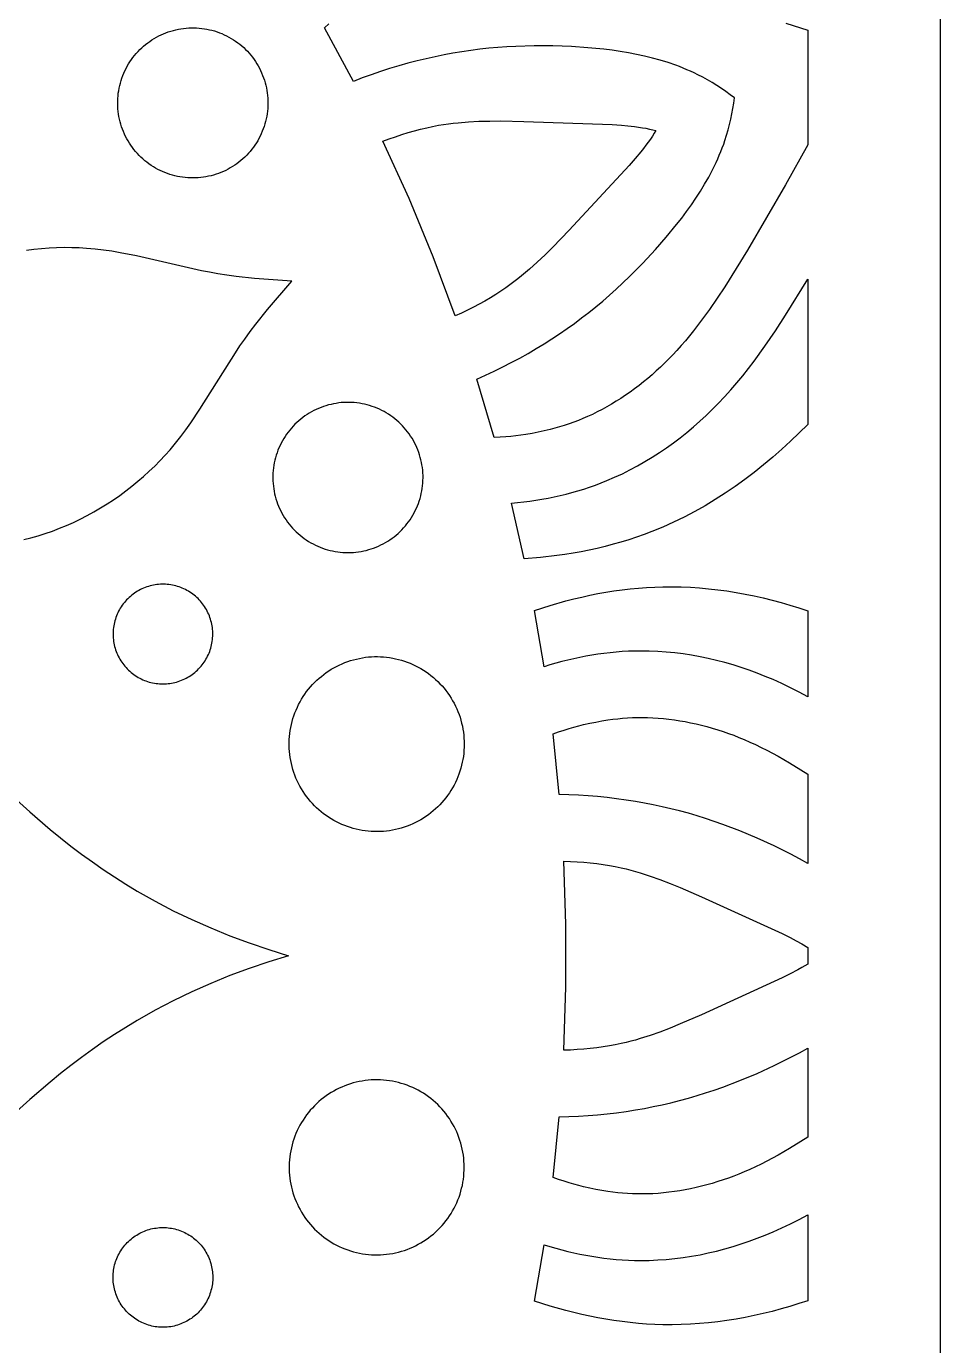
# Model space of a CAD drawing. Header units: millimetres. Extents: x -808 to 145, y 470 to 1424.
# Drawn here: x -46.2 to 145.2, y 865.2 to 1141.4 of the extents above; entities that cross this region are included whole.
import ezdxf

# ---------------------------------------------------------------- set-up
doc = ezdxf.new("R2010")
doc.units = ezdxf.units.MM
doc.layers.add('Layer 05', color=12, linetype='Continuous', true_color=0xde0000)

msp = doc.modelspace()

# ---------------------------------------------------------------- linework, layer by layer
at = {"layer": 'Layer 05'}
for points in [[(-808.29, 470.09), (145.2, 470.09), (145.2, 1423.58), (-808.29, 1423.58)], [(-18.01, 1139.65), (-17.52, 1139.87), (-17.01, 1140.07), (-16.5, 1140.26), (-15.98, 1140.43), (-15.45, 1140.58), (-14.92, 1140.71), (-14.39, 1140.82), (-13.85, 1140.92), (-13.31, 1141), (-12.77, 1141.05), (-12.23, 1141.09), (-11.68, 1141.11), (-11.13, 1141.11), (-10.59, 1141.1), (-10.04, 1141.06), (-9.5, 1141), (-8.96, 1140.93), (-8.42, 1140.84), (-7.89, 1140.72), (-7.36, 1140.59), (-6.83, 1140.45), (-6.31, 1140.28), (-5.8, 1140.09), (-5.29, 1139.89), (-4.79, 1139.67), (-4.3, 1139.44), (-3.82, 1139.18), (-3.35, 1138.91), (-2.88, 1138.62), (-2.43, 1138.32), (-1.98, 1138), (-1.55, 1137.67), (-1.13, 1137.32), (-0.72, 1136.96), (-0.33, 1136.58), (0.05, 1136.19), (0.42, 1135.79), (0.77, 1135.37), (1.11, 1134.95), (1.44, 1134.51), (1.75, 1134.06), (2.04, 1133.6), (2.32, 1133.12), (2.58, 1132.64), (2.82, 1132.16), (3.04, 1131.66), (3.25, 1131.16), (3.44, 1130.64), (3.62, 1130.13), (3.77, 1129.6), (3.91, 1129.08), (4.03, 1128.54), (4.13, 1128.01), (4.21, 1127.47), (4.27, 1126.92), (4.32, 1126.38), (4.34, 1125.84), (4.35, 1125.29), (4.33, 1124.74), (4.3, 1124.2), (4.25, 1123.66), (4.18, 1123.11), (4.09, 1122.58), (3.99, 1122.04), (3.86, 1121.51), (3.72, 1120.98), (3.55, 1120.46), (3.37, 1119.95), (3.18, 1119.44), (2.96, 1118.94), (2.73, 1118.44), (2.48, 1117.96), (2.21, 1117.48), (1.93, 1117.01), (1.63, 1116.56), (1.32, 1116.11), (0.99, 1115.68), (0.64, 1115.25), (0.28, 1114.84), (-0.09, 1114.44), (-0.48, 1114.06), (-0.88, 1113.69), (-1.29, 1113.33), (-1.72, 1112.99), (-2.15, 1112.66), (-2.6, 1112.35), (-3.06, 1112.05), (-3.53, 1111.77), (-4, 1111.51), (-4.49, 1111.26), (-4.98, 1111.03), (-5.49, 1110.82), (-6, 1110.62), (-6.51, 1110.44), (-7.03, 1110.28), (-7.56, 1110.14), (-8.09, 1110.02), (-8.63, 1109.91), (-9.17, 1109.83), (-9.71, 1109.76), (-10.25, 1109.71), (-10.8, 1109.68), (-11.34, 1109.67), (-11.89, 1109.68), (-12.43, 1109.71), (-12.98, 1109.75), (-13.52, 1109.82), (-14.06, 1109.9), (-14.6, 1110), (-15.13, 1110.13), (-15.65, 1110.26), (-16.18, 1110.42), (-16.69, 1110.6), (-17.2, 1110.79), (-17.71, 1111), (-18.2, 1111.23), (-18.69, 1111.48), (-19.17, 1111.74), (-19.64, 1112.02), (-20.1, 1112.31), (-20.55, 1112.62), (-20.98, 1112.95), (-21.41, 1113.29), (-21.82, 1113.65), (-22.23, 1114.02), (-22.61, 1114.4), (-22.99, 1114.8), (-23.35, 1115.21), (-23.7, 1115.63), (-24.03, 1116.06), (-24.34, 1116.51), (-24.64, 1116.96), (-24.93, 1117.43), (-25.2, 1117.9), (-25.45, 1118.39), (-25.68, 1118.88), (-25.9, 1119.38), (-26.1, 1119.89), (-26.28, 1120.4), (-26.45, 1120.92), (-26.59, 1121.45), (-26.72, 1121.98), (-26.83, 1122.51), (-26.92, 1123.05), (-26.99, 1123.59), (-27.05, 1124.14), (-27.08, 1124.68), (-27.1, 1125.23), (-27.09, 1125.77), (-27.07, 1126.32), (-27.03, 1126.86), (-26.97, 1127.4), (-26.89, 1127.94), (-26.79, 1128.48), (-26.68, 1129.01), (-26.54, 1129.54), (-26.39, 1130.07), (-26.22, 1130.58), (-26.03, 1131.1), (-25.82, 1131.6), (-25.6, 1132.1), (-25.36, 1132.59), (-25.1, 1133.07), (-24.82, 1133.54), (-24.53, 1134), (-24.22, 1134.45), (-23.9, 1134.89), (-23.57, 1135.32), (-23.21, 1135.74), (-22.85, 1136.15), (-22.47, 1136.54), (-22.07, 1136.92), (-21.67, 1137.28), (-21.25, 1137.63), (-20.82, 1137.96), (-20.38, 1138.28), (-19.92, 1138.59), (-19.46, 1138.88), (-18.99, 1139.15), (-18.51, 1139.41)], [(26.49, 1032.19), (27, 1032.39), (27.51, 1032.6), (28, 1032.83), (28.49, 1033.08), (28.96, 1033.35), (29.43, 1033.63), (29.89, 1033.92), (30.34, 1034.24), (30.77, 1034.56), (31.2, 1034.91), (31.61, 1035.26), (32.01, 1035.64), (32.4, 1036.02), (32.77, 1036.42), (33.13, 1036.83), (33.47, 1037.25), (33.8, 1037.69), (34.12, 1038.13), (34.42, 1038.59), (34.7, 1039.06), (34.97, 1039.53), (35.21, 1040.02), (35.45, 1040.51), (35.66, 1041.01), (35.86, 1041.52), (36.04, 1042.04), (36.2, 1042.56), (36.35, 1043.09), (36.47, 1043.62), (36.58, 1044.15), (36.67, 1044.69), (36.74, 1045.23), (36.79, 1045.78), (36.82, 1046.32), (36.83, 1046.87), (36.83, 1047.41), (36.8, 1047.96), (36.76, 1048.5), (36.7, 1049.04), (36.61, 1049.58), (36.51, 1050.12), (36.39, 1050.65), (36.26, 1051.18), (36.1, 1051.7), (35.93, 1052.22), (35.74, 1052.73), (35.53, 1053.24), (35.3, 1053.73), (35.06, 1054.22), (34.8, 1054.7), (34.52, 1055.17), (34.23, 1055.63), (33.92, 1056.08), (33.6, 1056.52), (33.26, 1056.95), (32.9, 1057.36), (32.54, 1057.77), (32.15, 1058.16), (31.76, 1058.53), (31.35, 1058.9), (30.93, 1059.24), (30.5, 1059.58), (30.06, 1059.9), (29.6, 1060.2), (29.14, 1060.49), (28.66, 1060.76), (28.18, 1061.01), (27.69, 1061.25), (27.19, 1061.47), (26.68, 1061.67), (26.17, 1061.85), (25.65, 1062.02), (25.12, 1062.17), (24.59, 1062.3), (24.06, 1062.41), (23.52, 1062.5), (22.98, 1062.58), (22.44, 1062.63), (21.89, 1062.67), (21.35, 1062.69), (20.8, 1062.69), (20.26, 1062.67), (19.71, 1062.63), (19.17, 1062.57), (18.63, 1062.49), (18.09, 1062.4), (17.56, 1062.28), (17.03, 1062.15), (16.5, 1062), (15.98, 1061.83), (15.47, 1061.64), (14.97, 1061.44), (14.47, 1061.22), (13.98, 1060.98), (13.49, 1060.72), (13.02, 1060.45), (12.56, 1060.16), (12.11, 1059.85), (11.66, 1059.53), (11.23, 1059.2), (10.82, 1058.85), (10.41, 1058.48), (10.02, 1058.11), (9.64, 1057.71), (9.27, 1057.31), (8.92, 1056.89), (8.58, 1056.46), (8.26, 1056.02), (7.95, 1055.57), (7.66, 1055.11), (7.39, 1054.64), (7.13, 1054.16), (6.89, 1053.67), (6.66, 1053.17), (6.46, 1052.66), (6.27, 1052.15), (6.1, 1051.63), (5.94, 1051.11), (5.81, 1050.58), (5.69, 1050.05), (5.6, 1049.51), (5.52, 1048.97), (5.46, 1048.43), (5.41, 1047.88), (5.39, 1047.34), (5.39, 1046.79), (5.4, 1046.25), (5.44, 1045.7), (5.49, 1045.16), (5.56, 1044.62), (5.65, 1044.08), (5.76, 1043.55), (5.89, 1043.02), (6.04, 1042.49), (6.2, 1041.97), (6.39, 1041.46), (6.59, 1040.95), (6.8, 1040.45), (7.04, 1039.95), (7.29, 1039.47), (7.56, 1038.99), (7.84, 1038.53), (8.14, 1038.07), (8.46, 1037.63), (8.79, 1037.2), (9.14, 1036.77), (9.5, 1036.36), (9.87, 1035.97), (10.26, 1035.58), (10.66, 1035.22), (11.08, 1034.86), (11.5, 1034.52), (11.94, 1034.19), (12.39, 1033.88), (12.85, 1033.59), (13.32, 1033.31), (13.8, 1033.05), (14.29, 1032.8), (14.78, 1032.57), (15.29, 1032.36), (15.8, 1032.17), (16.31, 1031.99), (16.83, 1031.84), (17.36, 1031.7), (17.89, 1031.58), (18.43, 1031.47), (18.97, 1031.39), (19.51, 1031.32), (20.06, 1031.28), (20.6, 1031.25), (21.15, 1031.24), (21.69, 1031.25), (22.24, 1031.28), (22.78, 1031.33), (23.32, 1031.4), (23.86, 1031.49), (24.4, 1031.59), (24.93, 1031.71), (25.46, 1031.86), (25.98, 1032.02)], [(-10.03, 1021.34), (-10.28, 1021.6), (-10.54, 1021.85), (-10.81, 1022.09), (-11.09, 1022.32), (-11.38, 1022.54), (-11.67, 1022.75), (-11.97, 1022.95), (-12.28, 1023.15), (-12.6, 1023.33), (-12.92, 1023.49), (-13.24, 1023.65), (-13.57, 1023.8), (-13.91, 1023.93), (-14.25, 1024.06), (-14.6, 1024.17), (-14.94, 1024.27), (-15.3, 1024.35), (-15.65, 1024.43), (-16.01, 1024.49), (-16.37, 1024.54), (-16.73, 1024.58), (-17.09, 1024.6), (-17.45, 1024.62), (-17.81, 1024.62), (-18.17, 1024.6), (-18.54, 1024.58), (-18.9, 1024.54), (-19.26, 1024.49), (-19.61, 1024.43), (-19.97, 1024.35), (-20.32, 1024.27), (-20.67, 1024.17), (-21.01, 1024.06), (-21.35, 1023.93), (-21.69, 1023.8), (-22.02, 1023.65), (-22.35, 1023.49), (-22.67, 1023.32), (-22.98, 1023.14), (-23.29, 1022.95), (-23.59, 1022.75), (-23.88, 1022.54), (-24.17, 1022.32), (-24.45, 1022.08), (-24.72, 1021.84), (-24.98, 1021.59), (-25.23, 1021.33), (-25.48, 1021.06), (-25.71, 1020.79), (-25.93, 1020.5), (-26.15, 1020.21), (-26.35, 1019.91), (-26.55, 1019.61), (-26.73, 1019.29), (-26.9, 1018.97), (-27.06, 1018.65), (-27.21, 1018.32), (-27.35, 1017.98), (-27.48, 1017.64), (-27.59, 1017.3), (-27.69, 1016.95), (-27.78, 1016.6), (-27.86, 1016.25), (-27.93, 1015.89), (-27.98, 1015.53), (-28.02, 1015.17), (-28.05, 1014.81), (-28.06, 1014.45), (-28.07, 1014.09), (-28.06, 1013.73), (-28.04, 1013.36), (-28, 1013), (-27.95, 1012.64), (-27.89, 1012.29), (-27.82, 1011.93), (-27.74, 1011.58), (-27.64, 1011.23), (-27.53, 1010.88), (-27.41, 1010.54), (-27.28, 1010.2), (-27.14, 1009.87), (-26.98, 1009.54), (-26.82, 1009.22), (-26.64, 1008.91), (-26.45, 1008.6), (-26.25, 1008.3), (-26.04, 1008), (-25.82, 1007.71), (-25.59, 1007.43), (-25.35, 1007.16), (-25.1, 1006.89), (-24.85, 1006.64), (-24.58, 1006.39), (-24.31, 1006.16), (-24.02, 1005.93), (-23.73, 1005.71), (-23.44, 1005.51), (-23.13, 1005.31), (-22.82, 1005.12), (-22.5, 1004.95), (-22.18, 1004.79), (-21.85, 1004.63), (-21.52, 1004.49), (-21.18, 1004.36), (-20.84, 1004.25), (-20.49, 1004.14), (-20.14, 1004.05), (-19.79, 1003.97), (-19.43, 1003.9), (-19.07, 1003.84), (-18.71, 1003.8), (-18.35, 1003.77), (-17.99, 1003.75), (-17.63, 1003.74), (-17.26, 1003.75), (-16.9, 1003.77), (-16.54, 1003.8), (-16.18, 1003.84), (-15.82, 1003.9), (-15.47, 1003.97), (-15.12, 1004.05), (-14.77, 1004.14), (-14.42, 1004.25), (-14.08, 1004.37), (-13.74, 1004.5), (-13.4, 1004.64), (-13.08, 1004.79), (-12.75, 1004.95), (-12.43, 1005.13), (-12.12, 1005.31), (-11.82, 1005.51), (-11.52, 1005.72), (-11.23, 1005.93), (-10.95, 1006.16), (-10.67, 1006.4), (-10.41, 1006.64), (-10.15, 1006.9), (-9.9, 1007.16), (-9.66, 1007.43), (-9.43, 1007.71), (-9.22, 1008), (-9.01, 1008.3), (-8.81, 1008.6), (-8.62, 1008.91), (-8.44, 1009.23), (-8.27, 1009.55), (-8.12, 1009.88), (-7.98, 1010.21), (-7.84, 1010.55), (-7.72, 1010.89), (-7.62, 1011.23), (-7.52, 1011.58), (-7.44, 1011.94), (-7.36, 1012.29), (-7.3, 1012.65), (-7.26, 1013.01), (-7.22, 1013.37), (-7.2, 1013.73), (-7.19, 1014.09), (-7.19, 1014.45), (-7.21, 1014.82), (-7.24, 1015.18), (-7.28, 1015.54), (-7.33, 1015.9), (-7.4, 1016.25), (-7.48, 1016.61), (-7.57, 1016.96), (-7.67, 1017.3), (-7.78, 1017.65), (-7.91, 1017.99), (-8.05, 1018.32), (-8.2, 1018.65), (-8.36, 1018.98), (-8.53, 1019.3), (-8.71, 1019.61), (-8.91, 1019.92), (-9.11, 1020.21), (-9.33, 1020.51), (-9.55, 1020.79), (-9.79, 1021.07)], [(42.68, 981.46), (42.34, 980.92), (41.97, 980.4), (41.59, 979.89), (41.19, 979.4), (40.78, 978.92), (40.34, 978.45), (39.9, 978), (39.43, 977.56), (38.95, 977.14), (38.46, 976.74), (37.95, 976.36), (37.43, 975.99), (36.9, 975.64), (36.36, 975.31), (35.8, 975), (35.24, 974.71), (34.66, 974.44), (34.08, 974.18), (33.49, 973.95), (32.89, 973.74), (32.28, 973.55), (31.67, 973.39), (31.05, 973.24), (30.42, 973.11), (29.8, 973.01), (29.17, 972.93), (28.53, 972.87), (27.9, 972.83), (27.26, 972.81), (26.63, 972.82), (25.99, 972.85), (25.36, 972.9), (24.72, 972.97), (24.09, 973.07), (23.47, 973.18), (22.85, 973.32), (22.23, 973.48), (21.62, 973.66), (21.02, 973.86), (20.42, 974.08), (19.84, 974.32), (19.26, 974.59), (18.69, 974.87), (18.13, 975.17), (17.58, 975.5), (17.04, 975.84), (16.52, 976.2), (16, 976.57), (15.51, 976.97), (15.02, 977.38), (14.55, 977.81), (14.1, 978.25), (13.66, 978.71), (13.23, 979.19), (12.83, 979.68), (12.44, 980.18), (12.07, 980.69), (11.71, 981.22), (11.38, 981.76), (11.06, 982.32), (10.77, 982.88), (10.49, 983.45), (10.23, 984.03), (10, 984.62), (9.78, 985.22), (9.59, 985.83), (9.41, 986.44), (9.26, 987.06), (9.13, 987.68), (9.02, 988.31), (8.93, 988.94), (8.87, 989.57), (8.82, 990.2), (8.8, 990.84), (8.8, 991.48), (8.83, 992.11), (8.87, 992.75), (8.94, 993.38), (9.03, 994.01), (9.14, 994.63), (9.27, 995.26), (9.42, 995.87), (9.6, 996.49), (9.79, 997.09), (10.01, 997.69), (10.25, 998.28), (10.51, 998.86), (10.78, 999.43), (11.08, 999.99), (11.4, 1000.55), (11.74, 1001.09), (12.09, 1001.61), (12.46, 1002.13), (12.85, 1002.63), (13.26, 1003.12), (13.68, 1003.59), (14.13, 1004.05), (14.58, 1004.5), (15.05, 1004.92), (15.54, 1005.33), (16.04, 1005.73), (16.55, 1006.1), (17.08, 1006.46), (17.61, 1006.8), (18.16, 1007.12), (18.72, 1007.42), (19.29, 1007.7), (19.87, 1007.97), (20.46, 1008.21), (21.06, 1008.43), (21.66, 1008.63), (22.27, 1008.81), (22.89, 1008.96), (23.51, 1009.1), (24.14, 1009.22), (24.77, 1009.31), (25.4, 1009.38), (26.03, 1009.43), (26.67, 1009.46), (27.3, 1009.46), (27.94, 1009.44), (28.57, 1009.4), (29.21, 1009.34), (29.84, 1009.26), (30.47, 1009.15), (31.09, 1009.03), (31.71, 1008.88), (32.32, 1008.71), (32.93, 1008.52), (33.53, 1008.31), (34.12, 1008.07), (34.7, 1007.82), (35.28, 1007.55), (35.84, 1007.25), (36.4, 1006.94), (36.94, 1006.61), (37.47, 1006.26), (37.99, 1005.89), (38.49, 1005.51), (38.99, 1005.1), (39.46, 1004.68), (39.93, 1004.25), (40.37, 1003.79), (40.8, 1003.33), (41.22, 1002.84), (41.62, 1002.35), (42, 1001.84), (42.36, 1001.32), (42.7, 1000.78), (43.03, 1000.23), (43.34, 999.68), (43.62, 999.11), (43.89, 998.53), (44.14, 997.95), (44.36, 997.35), (44.57, 996.75), (44.75, 996.14), (44.91, 995.53), (45.06, 994.91), (45.18, 994.28), (45.27, 993.65), (45.35, 993.02), (45.4, 992.39), (45.44, 991.75), (45.45, 991.12), (45.44, 990.48), (45.4, 989.84), (45.35, 989.21), (45.27, 988.58), (45.17, 987.95), (45.05, 987.33), (44.9, 986.71), (44.74, 986.09), (44.55, 985.48), (44.35, 984.88), (44.12, 984.29), (43.87, 983.7), (43.6, 983.13), (43.32, 982.56), (43.01, 982)], [(42.68, 912.21), (42.34, 912.74), (41.97, 913.26), (41.59, 913.77), (41.19, 914.27), (40.78, 914.75), (40.34, 915.22), (39.9, 915.67), (39.43, 916.1), (38.95, 916.52), (38.46, 916.92), (37.95, 917.31), (37.43, 917.68), (36.9, 918.03), (36.36, 918.36), (35.8, 918.67), (35.24, 918.96), (34.66, 919.23), (34.08, 919.48), (33.49, 919.71), (32.89, 919.92), (32.28, 920.11), (31.67, 920.28), (31.05, 920.43), (30.42, 920.55), (29.8, 920.66), (29.17, 920.74), (28.53, 920.8), (27.9, 920.84), (27.26, 920.85), (26.63, 920.85), (25.99, 920.82), (25.36, 920.77), (24.72, 920.7), (24.09, 920.6), (23.47, 920.48), (22.85, 920.35), (22.23, 920.19), (21.62, 920.01), (21.02, 919.81), (20.42, 919.58), (19.84, 919.34), (19.26, 919.08), (18.69, 918.8), (18.13, 918.49), (17.58, 918.17), (17.04, 917.83), (16.52, 917.47), (16, 917.09), (15.51, 916.7), (15.02, 916.29), (14.55, 915.86), (14.1, 915.41), (13.66, 914.95), (13.23, 914.48), (12.83, 913.99), (12.44, 913.49), (12.07, 912.97), (11.71, 912.44), (11.38, 911.9), (11.06, 911.35), (10.77, 910.79), (10.49, 910.21), (10.23, 909.63), (10, 909.04), (9.78, 908.44), (9.59, 907.84), (9.41, 907.23), (9.26, 906.61), (9.13, 905.99), (9.02, 905.36), (8.93, 904.73), (8.87, 904.1), (8.82, 903.46), (8.8, 902.83), (8.8, 902.19), (8.83, 901.55), (8.87, 900.92), (8.94, 900.29), (9.03, 899.66), (9.14, 899.03), (9.27, 898.41), (9.42, 897.79), (9.6, 897.18), (9.79, 896.58), (10.01, 895.98), (10.25, 895.39), (10.51, 894.81), (10.78, 894.23), (11.08, 893.67), (11.4, 893.12), (11.74, 892.58), (12.09, 892.05), (12.46, 891.54), (12.85, 891.03), (13.26, 890.55), (13.68, 890.07), (14.13, 889.61), (14.58, 889.17), (15.05, 888.74), (15.54, 888.33), (16.04, 887.94), (16.55, 887.56), (17.08, 887.2), (17.61, 886.87), (18.16, 886.54), (18.72, 886.24), (19.29, 885.96), (19.87, 885.7), (20.46, 885.46), (21.06, 885.24), (21.66, 885.04), (22.27, 884.86), (22.89, 884.7), (23.51, 884.56), (24.14, 884.45), (24.77, 884.36), (25.4, 884.29), (26.03, 884.24), (26.67, 884.21), (27.3, 884.21), (27.94, 884.22), (28.57, 884.26), (29.21, 884.32), (29.84, 884.41), (30.47, 884.51), (31.09, 884.64), (31.71, 884.79), (32.32, 884.96), (32.93, 885.15), (33.53, 885.36), (34.12, 885.59), (34.7, 885.85), (35.28, 886.12), (35.84, 886.41), (36.4, 886.72), (36.94, 887.06), (37.47, 887.41), (37.99, 887.77), (38.49, 888.16), (38.99, 888.56), (39.46, 888.98), (39.93, 889.42), (40.37, 889.87), (40.8, 890.34), (41.22, 890.82), (41.62, 891.32), (42, 891.83), (42.36, 892.35), (42.7, 892.88), (43.03, 893.43), (43.34, 893.99), (43.62, 894.56), (43.89, 895.13), (44.14, 895.72), (44.36, 896.31), (44.57, 896.92), (44.75, 897.53), (44.91, 898.14), (45.06, 898.76), (45.18, 899.39), (45.27, 900.01), (45.35, 900.65), (45.4, 901.28), (45.44, 901.91), (45.45, 902.55), (45.44, 903.19), (45.4, 903.82), (45.35, 904.45), (45.27, 905.09), (45.17, 905.71), (45.05, 906.34), (44.9, 906.96), (44.74, 907.57), (44.55, 908.18), (44.35, 908.78), (44.12, 909.38), (43.87, 909.96), (43.6, 910.54), (43.32, 911.11), (43.01, 911.66)], [(-10.03, 872.33), (-10.28, 872.07), (-10.54, 871.82), (-10.81, 871.58), (-11.09, 871.35), (-11.38, 871.13), (-11.67, 870.91), (-11.97, 870.71), (-12.28, 870.52), (-12.6, 870.34), (-12.92, 870.17), (-13.24, 870.01), (-13.57, 869.87), (-13.91, 869.73), (-14.25, 869.61), (-14.6, 869.5), (-14.94, 869.4), (-15.3, 869.31), (-15.65, 869.24), (-16.01, 869.17), (-16.37, 869.12), (-16.73, 869.09), (-17.09, 869.06), (-17.45, 869.05), (-17.81, 869.05), (-18.17, 869.06), (-18.54, 869.09), (-18.9, 869.12), (-19.26, 869.17), (-19.61, 869.24), (-19.97, 869.31), (-20.32, 869.4), (-20.67, 869.5), (-21.01, 869.61), (-21.35, 869.73), (-21.69, 869.87), (-22.02, 870.02), (-22.35, 870.17), (-22.67, 870.34), (-22.98, 870.52), (-23.29, 870.71), (-23.59, 870.92), (-23.88, 871.13), (-24.17, 871.35), (-24.45, 871.58), (-24.72, 871.82), (-24.98, 872.07), (-25.23, 872.33), (-25.48, 872.6), (-25.71, 872.88), (-25.93, 873.16), (-26.15, 873.45), (-26.35, 873.75), (-26.55, 874.06), (-26.73, 874.37), (-26.9, 874.69), (-27.06, 875.02), (-27.21, 875.35), (-27.35, 875.68), (-27.48, 876.02), (-27.59, 876.37), (-27.69, 876.71), (-27.78, 877.06), (-27.86, 877.42), (-27.93, 877.77), (-27.98, 878.13), (-28.02, 878.49), (-28.05, 878.85), (-28.06, 879.22), (-28.07, 879.58), (-28.06, 879.94), (-28.04, 880.3), (-28, 880.66), (-27.95, 881.02), (-27.89, 881.38), (-27.82, 881.73), (-27.74, 882.09), (-27.64, 882.44), (-27.53, 882.78), (-27.41, 883.12), (-27.28, 883.46), (-27.14, 883.79), (-26.98, 884.12), (-26.82, 884.44), (-26.64, 884.76), (-26.45, 885.07), (-26.25, 885.37), (-26.04, 885.67), (-25.82, 885.95), (-25.59, 886.24), (-25.35, 886.51), (-25.1, 886.77), (-24.85, 887.03), (-24.58, 887.27), (-24.31, 887.51), (-24.02, 887.74), (-23.73, 887.95), (-23.44, 888.16), (-23.13, 888.36), (-22.82, 888.54), (-22.5, 888.72), (-22.18, 888.88), (-21.85, 889.03), (-21.52, 889.17), (-21.18, 889.3), (-20.84, 889.42), (-20.49, 889.52), (-20.14, 889.62), (-19.79, 889.7), (-19.43, 889.77), (-19.07, 889.82), (-18.71, 889.87), (-18.35, 889.9), (-17.99, 889.92), (-17.63, 889.92), (-17.26, 889.92), (-16.9, 889.9), (-16.54, 889.87), (-16.18, 889.82), (-15.82, 889.77), (-15.47, 889.7), (-15.12, 889.62), (-14.77, 889.52), (-14.42, 889.42), (-14.08, 889.3), (-13.74, 889.17), (-13.4, 889.03), (-13.08, 888.88), (-12.75, 888.71), (-12.43, 888.54), (-12.12, 888.35), (-11.82, 888.16), (-11.52, 887.95), (-11.23, 887.73), (-10.95, 887.51), (-10.67, 887.27), (-10.41, 887.02), (-10.15, 886.77), (-9.9, 886.5), (-9.66, 886.23), (-9.43, 885.95), (-9.22, 885.66), (-9.01, 885.37), (-8.81, 885.06), (-8.62, 884.75), (-8.44, 884.44), (-8.27, 884.12), (-8.12, 883.79), (-7.98, 883.46), (-7.84, 883.12), (-7.72, 882.78), (-7.62, 882.43), (-7.52, 882.08), (-7.44, 881.73), (-7.36, 881.37), (-7.3, 881.02), (-7.26, 880.66), (-7.22, 880.3), (-7.2, 879.94), (-7.19, 879.57), (-7.19, 879.21), (-7.21, 878.85), (-7.24, 878.49), (-7.28, 878.13), (-7.33, 877.77), (-7.4, 877.41), (-7.48, 877.06), (-7.57, 876.71), (-7.67, 876.36), (-7.78, 876.02), (-7.91, 875.68), (-8.05, 875.34), (-8.2, 875.01), (-8.36, 874.69), (-8.53, 874.37), (-8.71, 874.06), (-8.91, 873.75), (-9.11, 873.45), (-9.33, 873.16), (-9.55, 872.87), (-9.79, 872.6)]]:
    msp.add_lwpolyline(points, close=True, dxfattribs=at)
for points in [[(16.18, 1141.14), (17.09, 1141.96)], [(22.24, 1129.88), (16.18, 1141.14)], [(112.81, 1142.08), (117.37, 1140.61)], [(117.37, 1140.61), (117.37, 1116.64)], [(102.06, 1126.44), (101.16, 1127.11), (100.24, 1127.77), (99.3, 1128.42), (98.34, 1129.04), (97.37, 1129.64), (96.39, 1130.22), (95.38, 1130.77), (94.36, 1131.3), (93.61, 1131.67), (92.85, 1132.02), (92.08, 1132.35), (91.3, 1132.67), (90.52, 1132.98), (89.73, 1133.28), (88.12, 1133.83), (86.5, 1134.33), (84.85, 1134.78), (83.19, 1135.19), (81.51, 1135.55), (79.82, 1135.87), (78.12, 1136.16), (76.42, 1136.4), (74.71, 1136.62), (71.3, 1136.95), (67.92, 1137.18), (63.97, 1137.32), (60.09, 1137.34), (56.26, 1137.23), (54.36, 1137.13), (52.46, 1136.99), (50.58, 1136.82), (48.7, 1136.61), (46.83, 1136.37), (44.96, 1136.1), (43.09, 1135.79), (41.23, 1135.44), (39.37, 1135.06), (37.5, 1134.65), (35.58, 1134.18), (33.65, 1133.68), (31.73, 1133.14), (29.81, 1132.56), (27.9, 1131.95), (26, 1131.29), (24.11, 1130.61), (22.24, 1129.88)], [(48.06, 1067.56), (49.89, 1068.37), (51.71, 1069.22), (53.52, 1070.11), (55.3, 1071.02), (57.07, 1071.97), (58.81, 1072.95), (60.53, 1073.95), (62.22, 1074.98), (63.83, 1076.01), (65.41, 1077.06), (66.98, 1078.13), (68.51, 1079.23), (70.03, 1080.36), (71.52, 1081.52), (72.99, 1082.7), (74.45, 1083.91), (75.88, 1085.15), (77.3, 1086.42), (80.09, 1089.05), (82.83, 1091.81), (85.51, 1094.71), (87.74, 1097.26), (89.92, 1099.9), (90.98, 1101.26), (92.01, 1102.64), (93.01, 1104.04), (93.97, 1105.46), (94.9, 1106.91), (95.79, 1108.37), (96.64, 1109.85), (97.43, 1111.36), (98.18, 1112.88), (98.53, 1113.65), (98.86, 1114.42), (99.18, 1115.2), (99.49, 1115.98), (99.78, 1116.76), (100.05, 1117.55), (100.4, 1118.65), (100.72, 1119.75), (101.01, 1120.86), (101.27, 1121.97), (101.51, 1123.09), (101.71, 1124.2), (101.9, 1125.32), (102.06, 1126.44)], [(28.44, 1117.37), (29.77, 1117.86), (31.07, 1118.32), (32.38, 1118.75), (33.7, 1119.16), (35.02, 1119.54), (36.31, 1119.88), (37.6, 1120.19), (38.84, 1120.46), (40.1, 1120.7), (41.11, 1120.86), (42.13, 1121.01), (43.15, 1121.14), (44.17, 1121.24), (46.33, 1121.42), (48.5, 1121.54), (50.79, 1121.6), (53.09, 1121.61), (57.95, 1121.53), (76.45, 1120.86), (78.37, 1120.72), (79.74, 1120.6), (81.11, 1120.44), (81.93, 1120.33), (82.75, 1120.2), (83.51, 1120.07), (84.26, 1119.92), (84.91, 1119.77), (85.56, 1119.6)], [(85.56, 1119.6), (85.22, 1119.03), (84.86, 1118.46), (84.44, 1117.82), (84, 1117.19), (83.51, 1116.52), (83.01, 1115.86), (82.43, 1115.13), (81.27, 1113.73), (80, 1112.28), (67.4, 1098.72), (64.02, 1095.22), (62.38, 1093.61), (60.72, 1092.03), (59.11, 1090.58), (57.45, 1089.18), (56.65, 1088.53), (55.84, 1087.9), (55.02, 1087.28), (54.19, 1086.69), (53.13, 1085.97), (52.06, 1085.27), (50.93, 1084.58), (49.78, 1083.91), (48.58, 1083.24), (47.36, 1082.6), (46.12, 1081.98), (44.88, 1081.39), (43.59, 1080.8)], [(43.59, 1080.8), (38.94, 1093.15), (33.89, 1105.35), (28.44, 1117.37)], [(117.37, 1116.64), (112.73, 1108.22), (104.78, 1094.58), (100.01, 1086.91), (98.42, 1084.5), (96.78, 1082.12), (95.15, 1079.88), (93.46, 1077.67), (91.76, 1075.6), (90.89, 1074.58), (89.99, 1073.58), (89.12, 1072.65), (88.23, 1071.72), (87.39, 1070.89), (86.54, 1070.06), (85.67, 1069.26), (84.79, 1068.48), (83.89, 1067.71), (82.98, 1066.96), (82.06, 1066.23), (81.13, 1065.52), (80.18, 1064.84), (79.22, 1064.17), (78.26, 1063.53), (77.29, 1062.91), (76.31, 1062.32), (75.31, 1061.74), (74.32, 1061.2), (73.32, 1060.68), (72.31, 1060.18), (71.28, 1059.71), (70.32, 1059.3), (69.35, 1058.9), (68.37, 1058.53), (67.39, 1058.18), (66.41, 1057.85), (65.42, 1057.55), (64.43, 1057.27), (63.44, 1057), (62.18, 1056.7), (60.92, 1056.43), (59.65, 1056.18), (58.38, 1055.97), (57.33, 1055.82), (56.27, 1055.68), (55.22, 1055.57), (54.16, 1055.47), (52.95, 1055.38), (51.73, 1055.32)], [(9.37, 1088.05), (1.57, 1088.64), (-2.31, 1089.06), (-4.24, 1089.31), (-6.17, 1089.61), (-7.88, 1089.92), (-9.58, 1090.25), (-23.15, 1093.35), (-26.59, 1094.03), (-28.32, 1094.32), (-30.07, 1094.58), (-31.83, 1094.79), (-33.61, 1094.94), (-35.16, 1095.03), (-36.72, 1095.08), (-38.3, 1095.09), (-39.88, 1095.05), (-41.46, 1094.97), (-43.05, 1094.85), (-44.64, 1094.69), (-46.23, 1094.49)], [(55.35, 1041.6), (56.63, 1041.72), (57.91, 1041.86), (59.19, 1042.03), (60.46, 1042.21), (61.73, 1042.42), (63, 1042.65), (64.26, 1042.91), (65.52, 1043.19), (66.77, 1043.49), (68.01, 1043.82), (69.25, 1044.17), (70.48, 1044.55), (71.7, 1044.95), (72.92, 1045.37), (74.12, 1045.83), (75.31, 1046.3), (76.95, 1047.01), (78.57, 1047.76), (80.16, 1048.55), (81.74, 1049.39), (83.29, 1050.28), (84.81, 1051.2), (86.31, 1052.17), (87.79, 1053.17), (89.24, 1054.22), (90.66, 1055.29), (92.06, 1056.41), (93.43, 1057.55), (94.77, 1058.73), (96.08, 1059.94), (97.36, 1061.18), (98.62, 1062.44), (99.95, 1063.86), (101.25, 1065.3), (102.52, 1066.77), (103.76, 1068.27), (104.96, 1069.79), (106.14, 1071.34), (108.42, 1074.49), (110.62, 1077.7), (112.74, 1080.97), (117.37, 1088.5)], [(117.37, 1088.5), (117.37, 1058.06)], [(-46.78, 1033.97), (-45.27, 1034.35), (-43.76, 1034.77), (-42.26, 1035.24), (-40.77, 1035.75), (-39.29, 1036.32), (-37.82, 1036.92), (-36.37, 1037.57), (-34.93, 1038.27), (-33.5, 1039), (-32.09, 1039.77), (-30.71, 1040.58), (-29.34, 1041.43), (-28, 1042.31), (-26.68, 1043.22), (-25.39, 1044.17), (-24.12, 1045.15), (-22.88, 1046.16), (-21.67, 1047.2), (-20.5, 1048.27), (-19.35, 1049.36), (-18.25, 1050.48), (-17.18, 1051.62), (-16.14, 1052.78), (-15, 1054.15), (-13.9, 1055.54), (-12.84, 1056.95), (-11.82, 1058.38), (-9.87, 1061.29), (-2.47, 1073.08), (-1.5, 1074.53), (-0.51, 1075.95), (0.64, 1077.52), (1.83, 1079.07), (4.28, 1082.11), (9.37, 1088.05)], [(51.73, 1055.32), (48.06, 1067.56)], [(117.37, 1058.06), (115.6, 1056.28), (113.79, 1054.55), (111.94, 1052.86), (110.06, 1051.2), (108.14, 1049.6), (106.18, 1048.04), (104.19, 1046.53), (102.16, 1045.08), (100.1, 1043.68), (98, 1042.34), (95.87, 1041.05), (93.71, 1039.84), (91.52, 1038.68), (89.29, 1037.6), (87.03, 1036.59), (84.74, 1035.65), (83.14, 1035.04), (81.53, 1034.47), (79.9, 1033.93), (78.26, 1033.43), (76.61, 1032.97), (74.95, 1032.53), (73.28, 1032.13), (71.6, 1031.77), (69.92, 1031.43), (68.23, 1031.13), (66.53, 1030.86), (64.84, 1030.61), (61.43, 1030.22), (58.02, 1029.95)], [(58.02, 1029.95), (55.35, 1041.6)], [(60.18, 1019.13), (63.43, 1020.18), (66.73, 1021.12), (68.39, 1021.54), (70.06, 1021.94), (71.73, 1022.31), (73.42, 1022.64), (75.11, 1022.95), (76.8, 1023.22), (78.5, 1023.45), (80.2, 1023.65), (81.91, 1023.82), (83.62, 1023.94), (85.33, 1024.03), (87.04, 1024.09), (88.96, 1024.1), (90.88, 1024.06), (92.8, 1023.98), (94.72, 1023.85), (96.63, 1023.68), (98.55, 1023.46), (100.46, 1023.2), (102.36, 1022.9), (104.26, 1022.55), (106.16, 1022.17), (108.04, 1021.74), (109.92, 1021.28), (111.8, 1020.78), (113.66, 1020.25), (115.52, 1019.68), (117.37, 1019.07)], [(62.17, 1007.33), (60.18, 1019.13)], [(117.37, 1019.07), (117.37, 1001.07)], [(117.37, 1001.07), (115.59, 1002.02), (113.78, 1002.94), (111.96, 1003.81), (110.11, 1004.64), (108.47, 1005.33), (106.82, 1005.98), (105.14, 1006.6), (103.45, 1007.17), (101.75, 1007.71), (100.03, 1008.2), (98.3, 1008.65), (96.56, 1009.06), (94.82, 1009.42), (93.06, 1009.74), (91.29, 1010.01), (89.52, 1010.24), (87.75, 1010.41), (85.97, 1010.54), (84.19, 1010.61), (82.41, 1010.63), (81.12, 1010.62), (79.84, 1010.57), (78.55, 1010.5), (77.27, 1010.41), (75.99, 1010.28), (74.71, 1010.13), (73.44, 1009.96), (72.16, 1009.76), (70.9, 1009.54), (69.63, 1009.29), (68.37, 1009.02), (67.12, 1008.73), (65.87, 1008.41), (64.63, 1008.08), (63.4, 1007.72), (62.17, 1007.33)], [(64.07, 993.28), (65.22, 993.69), (66.37, 994.07), (67.39, 994.39), (68.41, 994.68), (69.43, 994.96), (70.46, 995.22), (71.72, 995.51), (72.98, 995.77), (74.25, 996), (75.53, 996.2), (76.55, 996.34), (77.58, 996.46), (78.6, 996.55), (79.63, 996.63), (80.68, 996.68), (81.72, 996.71), (82.77, 996.72), (83.81, 996.7), (84.94, 996.66), (86.07, 996.59), (87.19, 996.49), (88.32, 996.37), (89.46, 996.22), (90.59, 996.04), (91.73, 995.85), (92.86, 995.62), (94, 995.37), (95.14, 995.1), (96.27, 994.8), (97.39, 994.48), (98.52, 994.14), (99.65, 993.77), (100.76, 993.38), (101.87, 992.98), (102.98, 992.54), (104.07, 992.09), (105.25, 991.58), (106.41, 991.05), (107.62, 990.46), (108.81, 989.86), (111.17, 988.59), (113.58, 987.21), (115.95, 985.75), (117.37, 984.85)], [(65.36, 980.56), (64.07, 993.28)], [(117.37, 984.85), (117.37, 966.17)], [(-49.69, 980.73), (-45.53, 976.94), (-41.27, 973.28), (-39.09, 971.52), (-36.89, 969.79), (-34.66, 968.1), (-32.4, 966.46), (-30.11, 964.87), (-27.79, 963.32), (-25.43, 961.83), (-23.04, 960.38), (-19.29, 958.26), (-15.46, 956.26), (-11.57, 954.39), (-7.61, 952.64), (-3.61, 951.01), (0.45, 949.5), (4.54, 948.11), (8.66, 946.83)], [(117.37, 966.17), (115.63, 967.14), (113.87, 968.07), (110.35, 969.82), (106.76, 971.46), (103.18, 972.97), (99.6, 974.33), (97.8, 974.96), (96, 975.56), (94.19, 976.12), (92.38, 976.65), (90.56, 977.14), (88.73, 977.61), (86.89, 978.04), (85.03, 978.43), (83.17, 978.79), (81.28, 979.12), (79.33, 979.43), (77.36, 979.7), (75.37, 979.94), (73.38, 980.14), (71.38, 980.3), (69.37, 980.43), (67.37, 980.51), (65.36, 980.56)], [(66.3, 927.04), (66.74, 940.23), (66.74, 953.43), (66.3, 966.62)], [(66.3, 966.62), (67.72, 966.57), (69.1, 966.5), (70.47, 966.4), (71.84, 966.27), (73.21, 966.12), (74.53, 965.94), (75.84, 965.73), (77.09, 965.5), (78.34, 965.24), (79.34, 965), (80.34, 964.75), (81.33, 964.48), (82.32, 964.19), (84.38, 963.52), (86.42, 962.8), (88.57, 961.98), (90.69, 961.11), (95.15, 959.18), (111.99, 951.48), (113.72, 950.62), (114.93, 949.98), (116.14, 949.31), (117.37, 948.58)], [(117.37, 948.58), (117.37, 945.08)], [(8.66, 946.83), (4.54, 945.56), (0.45, 944.17), (-3.61, 942.66), (-7.61, 941.03), (-11.57, 939.28), (-15.46, 937.4), (-19.29, 935.41), (-23.04, 933.28), (-25.43, 931.84), (-27.79, 930.34), (-30.11, 928.8), (-32.4, 927.2), (-34.66, 925.56), (-36.89, 923.88), (-39.09, 922.15), (-41.27, 920.38), (-45.53, 916.73), (-49.69, 912.94)], [(117.37, 945.08), (116.14, 944.35), (115.33, 943.9), (113.72, 943.05), (111.99, 942.19), (95.15, 934.49), (90.69, 932.55), (88.57, 931.69), (86.42, 930.86), (84.38, 930.14), (82.32, 929.48), (81.33, 929.19), (80.34, 928.92), (79.34, 928.66), (78.34, 928.43), (77.09, 928.17), (75.84, 927.94), (74.53, 927.73), (73.21, 927.55), (71.84, 927.39), (70.47, 927.27), (69.1, 927.17), (67.72, 927.09), (66.3, 927.04)], [(65.36, 913.1), (67.37, 913.15), (69.37, 913.24), (71.38, 913.37), (73.38, 913.53), (75.37, 913.73), (77.36, 913.96), (79.33, 914.24), (81.28, 914.54), (83.17, 914.87), (85.03, 915.24), (86.89, 915.63), (88.73, 916.06), (90.56, 916.52), (92.38, 917.02), (94.19, 917.54), (96, 918.11), (97.8, 918.7), (99.6, 919.33), (103.18, 920.7), (106.76, 922.2), (110.35, 923.85), (113.87, 925.6), (115.63, 926.53), (117.37, 927.5)], [(117.37, 927.5), (117.37, 908.82)], [(64.07, 900.39), (65.36, 913.1)], [(117.37, 908.82), (115.95, 907.91), (113.58, 906.46), (111.17, 905.07), (108.81, 903.8), (107.62, 903.2), (106.41, 902.62), (105.25, 902.09), (104.07, 901.58), (102.98, 901.12), (101.87, 900.69), (100.76, 900.28), (99.65, 899.89), (98.52, 899.53), (97.39, 899.18), (96.27, 898.86), (95.14, 898.57), (94, 898.29), (92.86, 898.04), (91.73, 897.82), (90.59, 897.62), (89.46, 897.45), (88.32, 897.3), (87.19, 897.18), (86.07, 897.08), (84.94, 897.01), (83.81, 896.96), (82.77, 896.95), (81.72, 896.95), (80.68, 896.98), (79.63, 897.04), (78.6, 897.11), (77.58, 897.21), (76.55, 897.33), (75.53, 897.46), (74.25, 897.66), (72.98, 897.89), (71.72, 898.15), (70.46, 898.44), (69.43, 898.7), (68.41, 898.98), (67.39, 899.28), (66.37, 899.6), (65.22, 899.98), (64.07, 900.39)], [(62.17, 886.33), (63.4, 885.95), (64.63, 885.59), (65.87, 885.25), (67.12, 884.94), (68.37, 884.64), (69.63, 884.37), (70.9, 884.13), (72.16, 883.9), (73.44, 883.71), (74.71, 883.53), (75.99, 883.38), (77.27, 883.26), (78.55, 883.16), (79.84, 883.09), (81.12, 883.05), (82.41, 883.03), (84.19, 883.05), (85.97, 883.13), (87.75, 883.25), (89.52, 883.43), (91.29, 883.65), (93.06, 883.92), (94.82, 884.24), (96.56, 884.61), (98.3, 885.01), (100.03, 885.47), (101.75, 885.96), (103.45, 886.49), (105.14, 887.07), (106.82, 887.68), (108.47, 888.34), (110.11, 889.03), (111.96, 889.85), (113.78, 890.73), (115.59, 891.64), (117.37, 892.59)], [(117.37, 892.59), (117.37, 874.59)], [(60.18, 874.54), (62.17, 886.33)], [(117.37, 874.59), (115.52, 873.99), (113.66, 873.42), (111.8, 872.88), (109.92, 872.38), (108.04, 871.92), (106.16, 871.5), (104.26, 871.11), (102.36, 870.77), (100.46, 870.47), (98.55, 870.2), (96.63, 869.99), (94.72, 869.81), (92.8, 869.68), (90.88, 869.6), (88.96, 869.57), (87.04, 869.58), (85.33, 869.63), (83.62, 869.72), (81.91, 869.85), (80.2, 870.01), (78.5, 870.22), (76.8, 870.45), (75.11, 870.72), (73.42, 871.02), (71.73, 871.36), (70.06, 871.72), (68.39, 872.12), (66.73, 872.55), (63.43, 873.49), (60.18, 874.54)]]:
    msp.add_lwpolyline(points, dxfattribs=at)

doc.saveas('drawing.dxf')
